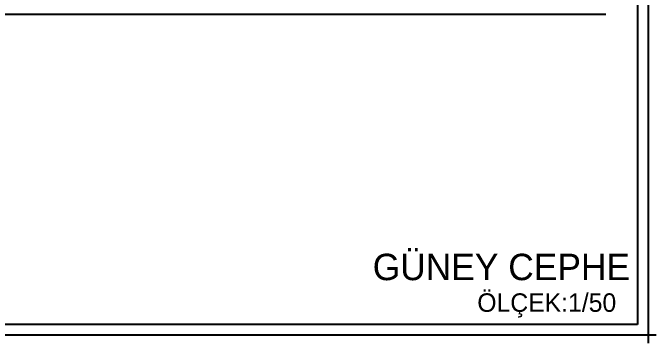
# Model space of a CAD drawing. Extents: x 3907.4 to 3911.57, y -3054.42 to -3053.7.
# Drawn here: x 3910.1245 to 3910.3678, y -3054.0561 to -3053.9311 of the extents above; entities that cross this region are included whole.
import ezdxf

# ---------------------------------------------------------------- set-up
doc = ezdxf.new("R2010")
doc.units = 0
doc.header["$LTSCALE"] = 2
doc.header["$MEASUREMENT"] = 0
doc.layers.add('DUVAR', color=7, linetype='CONTINUOUS')
doc.layers.add('TEXT', color=11, linetype='CONTINUOUS')
doc.styles.add('İSİM', font='comicbd.ttf')

msp = doc.modelspace()

# ---------------------------------------------------------------- linework, layer by layer
at = {"layer": 'DUVAR', "color": 4}
msp.add_line((3909.89179795383, -3053.931611044727), (3910.348813250474, -3053.931611044727), dxfattribs=at)
at = {"layer": 'TEXT', "color": 30}
for p, q in [((3910.364821334198, -3053.696480489184), (3910.364821334198, -3054.056082252564)), ((3910.367821334198, -3054.053082252563), (3909.877048336642, -3054.053082252563))]:
    msp.add_line(p, q, dxfattribs=at)
at = {"layer": 'TEXT', "color": 5, "ltscale": 50}
for p, q in [((3910.360821334198, -3053.703480489184), (3910.360821334198, -3054.049082252563)), ((3910.360821334198, -3054.049082252563), (3909.884048336642, -3054.049082252563))]:
    msp.add_line(p, q, dxfattribs=at)

# ---------------------------------------------------------------- texts
at = {"layer": 'TEXT', "style": 'İSİM'}
for s, height, p in [('GÜNEY CEPHE', 0.01, (3910.260614825152, -3054.032251696599)), ('ÖLÇEK:1/50', 0.007, (3910.30017431693, -3054.044236512829))]:
    msp.add_text(s, height=height, dxfattribs=at).set_placement(p)

doc.saveas('drawing.dxf')
